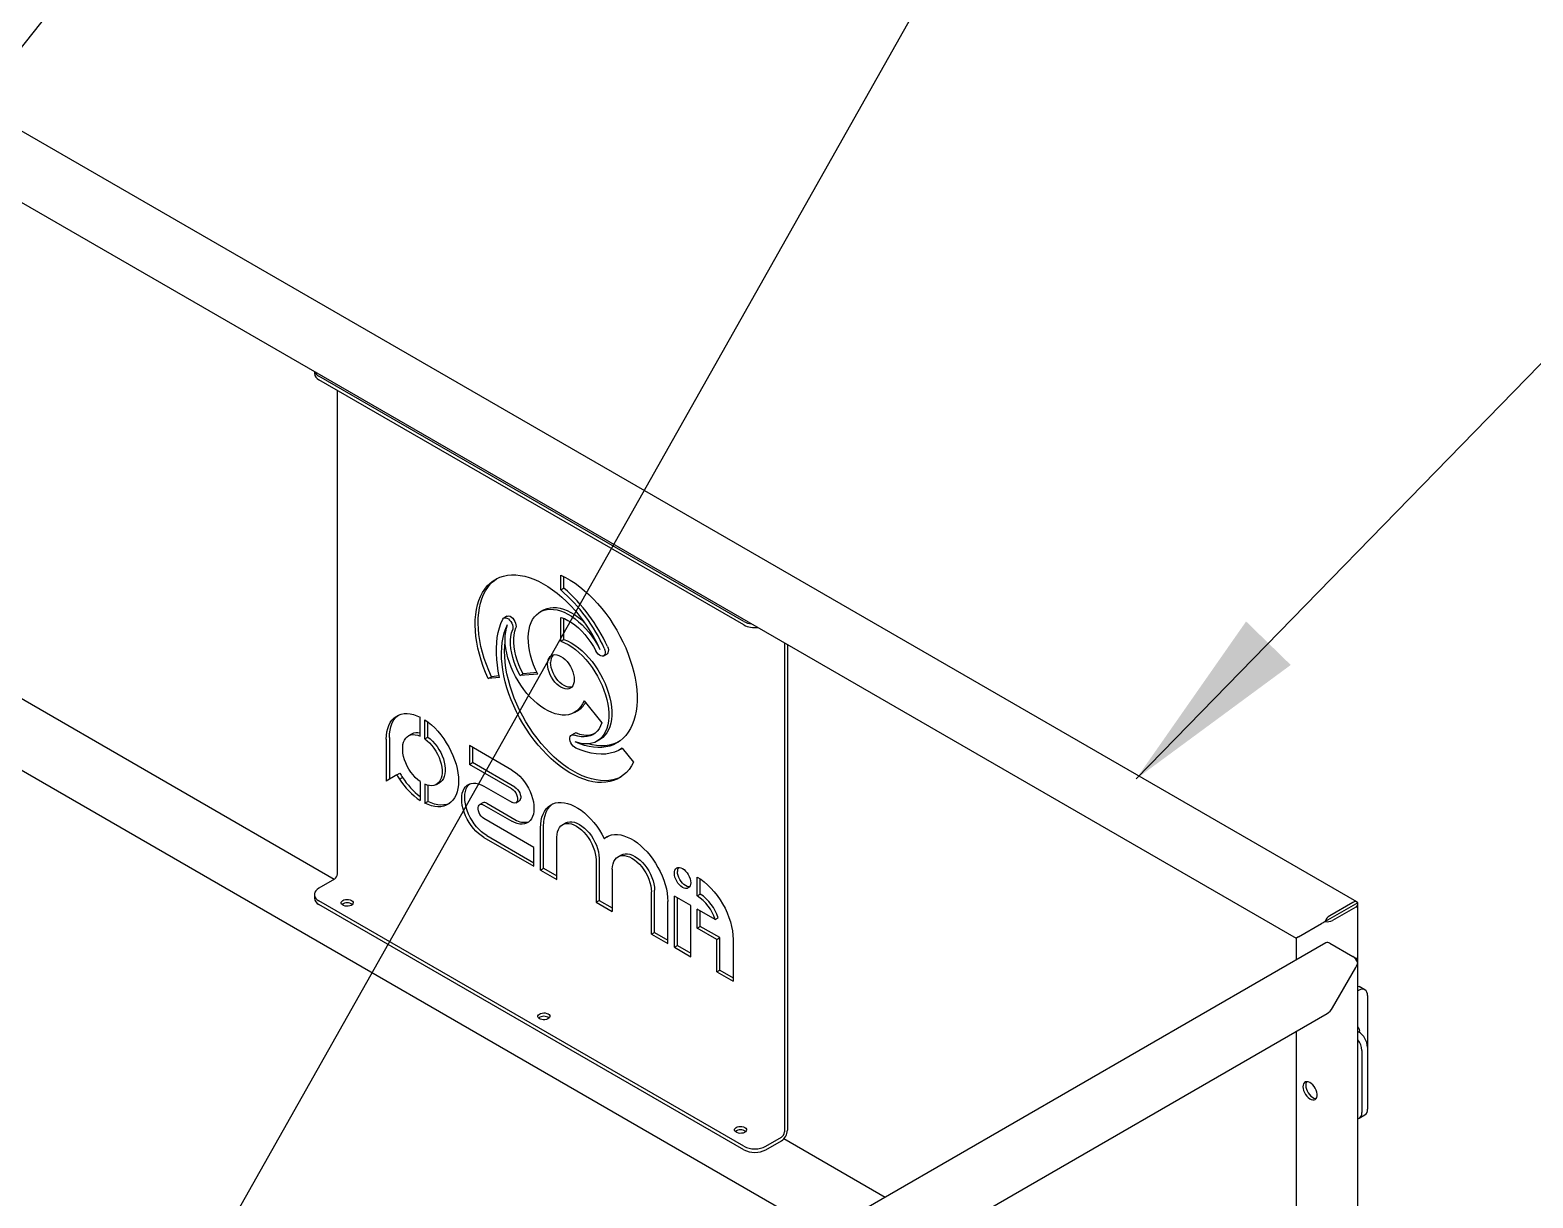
# Model space of a CAD drawing. Header units: millimetres. Extents: x 1293 to 41893, y 1011 to 26911.
# Drawn here: x 8463 to 9256, y 21871 to 22487 of the extents above; entities that cross this region are included whole.
import ezdxf

# ---------------------------------------------------------------- set-up
doc = ezdxf.new("R2010")
doc.units = ezdxf.units.MM
doc.header["$LTSCALE"] = 50
doc.layers.add('CAPA_1', color=7, linetype='Continuous')
doc.dimstyles.new('SLDDIMSTYLE2', dxfattribs={"dimtxt": 0.18, "dimasz": 30.769231, "dimexe": 0, "dimexo": 0.0625, "dimgap": 0, "dimtad": 0, "dimtih": 1, "dimtoh": 1, "dimdec": 0, "dimrnd": 1e-09, "dimzin": 0, "dimdsep": 46, "dimtxsty": 'Standard', "dimblk1": 'DOT', "dimblk2": 'DOT', "dimsah": 1, "dimcen": 0.09, "dimadec": 0, "dimazin": 0, "dimtfac": 30.769231, "dimtdec": 0, "dimtofl": 0, "dimtmove": 0, "dimatfit": 3, "dimldrblk": 'DOT', "dimfxl": 1, "dimfrac": 2, "dimtolj": 1, "dimtzin": 0, "dimarcsym": 0})
doc.dimstyles.new('SLDDIMSTYLE3', dxfattribs={"dimtxt": 0.18, "dimasz": 100, "dimexe": 0, "dimexo": 0.0625, "dimgap": 0, "dimtad": 0, "dimtih": 1, "dimtoh": 1, "dimdec": 0, "dimrnd": 1e-09, "dimzin": 0, "dimdsep": 46, "dimtxsty": 'Standard', "dimsah": 1, "dimcen": 0.09, "dimadec": 0, "dimazin": 0, "dimtfac": 100, "dimtdec": 0, "dimtofl": 0, "dimtmove": 0, "dimatfit": 3, "dimfxl": 1, "dimfrac": 2, "dimtolj": 1, "dimtzin": 0, "dimarcsym": 0})

# ---------------------------------------------------------------- blocks, each defined once
blk = doc.blocks.new('_Dot')
at = {"color": 0, "linetype": 'ByBlock', "lineweight": -2}
blk.add_line((-0.5, 0), (-1, 0), dxfattribs=at)
at = {"color": 0, "linetype": 'ByBlock', "const_width": 0.5}
blk.add_lwpolyline([(-0.25, 0, 1), (0.25, 0, 1)], format="xyb", close=True, dxfattribs=at)

msp = doc.modelspace()

# ---------------------------------------------------------------- linework, layer by layer
at = {"color": 7, "linetype": 'Continuous', "lineweight": 25}
for p, q in [((9162.9402014, 22027.4108518), (8325.1464163, 22511.0589092)), ((8324.5517527, 22473.8127556), (9130.9812289, 22008.2709283)), ((8613.2183803, 22307.1690587), (8613.2183803, 22306.2066471)), ((8839.6416944, 22175.3760601), (8615.642077, 22304.6882867)), ((8839.6416944, 22173.5165245), (8615.642077, 22302.8287511)), ((8625.3942451, 22042.1892318), (8625.3942451, 22297.1989443)), ((8623.6633346, 22039.3304628), (8341.6700876, 22202.1216991)), ((8743.2218019, 22191.9554362), (8743.2218019, 22199.79263)), ((8744.8321197, 22192.8850529), (8744.8321197, 22199.01518)), ((8743.2218019, 22191.9554362), (8744.8321197, 22192.8850529)), ((8714.7693536, 22178.0833012), (8713.1590358, 22177.1536845)), ((8733.8807761, 22181.3293932), (8732.2704582, 22180.3997765)), ((8743.2218019, 22164.975451), (8743.2218019, 22177.5246191)), ((8744.8321197, 22165.9050677), (8744.8321197, 22176.941169)), ((8325.3932695, 22173.9286606), (8881.5733271, 21852.8527477)), ((8743.2218019, 22164.975451), (8744.8321197, 22165.9050677)), ((8861.0965055, 22164.0720628), (8861.0965055, 21906.1212131)), ((8862.7068234, 22163.1424461), (8862.7068234, 21907.0508298)), ((8765.8199018, 22157.1836329), (8767.4302196, 22158.1132496)), ((8704.9249796, 22145.3031212), (8706.5352974, 22146.2327379)), ((8710.8835899, 22145.8359107), (8704.9249796, 22145.3031212)), ((8710.7114662, 22146.6061503), (8706.5352974, 22146.2327379)), ((8710.8814036, 22145.8465514), (8710.8835899, 22145.8359107)), ((8721.7039302, 22146.8142483), (8723.314248, 22147.743865)), ((8721.7039302, 22146.8142483), (8721.7113489, 22146.8040755)), ((8721.7113489, 22146.8040755), (8723.3216667, 22147.7336922)), ((8731.0364493, 22147.63788), (8721.7113489, 22146.8040755)), ((8723.314248, 22147.743865), (8723.3216667, 22147.7336922)), ((8730.6580055, 22148.3896715), (8723.3216667, 22147.7336922)), ((8750.4013888, 22127.3633649), (8752.0117067, 22128.2929816)), ((8755.4071544, 22133.5689715), (8764.7866598, 22121.9009559)), ((8669.0148913, 22114.8610816), (8669.0148913, 22124.8391205)), ((8671.3907701, 22113.4895159), (8671.3907701, 22123.4675549)), ((8673.0010879, 22114.4191326), (8673.0010879, 22122.3421637)), ((8651.1498399, 22113.1935113), (8651.1498399, 22091.1935327)), ((8652.7601578, 22114.123128), (8652.7601578, 22092.1234516)), ((8664.4294741, 22115.9143557), (8662.8191563, 22114.984739)), ((8671.3907701, 22113.4895159), (8673.0010879, 22114.4191326)), ((8750.378668, 22116.3528751), (8748.7683501, 22115.4232584)), ((8762.1568566, 22112.1527124), (8763.7671745, 22113.0823291)), ((8717.3360105, 22097.0191187), (8694.9778278, 22109.9262229)), ((8694.9778278, 22109.9262229), (8694.9778278, 22099.9862596)), ((8696.5881456, 22108.9966062), (8696.5881456, 22100.9158763)), ((8774.6989169, 22107.9366295), (8775.5958545, 22108.4544205)), ((8775.577608, 22108.4771189), (8781.5186241, 22101.0865513)), ((8694.9778278, 22099.9862596), (8696.5881456, 22100.9158763)), ((8717.3360105, 22087.0791555), (8694.9778278, 22099.9862596)), ((8718.9463284, 22088.0087722), (8696.5881456, 22100.9158763)), ((8656.7342195, 22094.4183744), (8651.1498399, 22091.1935327)), ((8656.7342195, 22094.4183744), (8658.3445374, 22095.3479911)), ((8658.0955162, 22092.195515), (8659.705834, 22093.1251317)), ((8669.0148913, 22090.8993918), (8669.0148913, 22080.9213528)), ((8671.3907701, 22089.5278262), (8671.3907701, 22079.5497872)), ((8673.0010879, 22088.9609223), (8673.0010879, 22080.4794039)), ((8677.5865051, 22089.4041688), (8679.196823, 22090.3337855)), ((8702.5736432, 22088.494215), (8717.3360105, 22079.9720818)), ((8671.3907701, 22079.5497872), (8673.0010879, 22080.4794039)), ((8702.0081677, 22079.6993246), (8700.3978498, 22078.7697079)), ((8719.5118039, 22079.7566257), (8721.1221217, 22080.6862424)), ((8702.5736432, 22078.5542518), (8717.3360105, 22070.0321185)), ((8704.183961, 22079.4838685), (8718.9463284, 22070.9617352)), ((8729.0210914, 22056.1793912), (8702.5736432, 22071.4471781)), ((8732.4642092, 22044.2517583), (8732.4642092, 22066.517276)), ((8734.074527, 22045.181375), (8734.074527, 22067.4468927)), ((8745.7081169, 22069.0665885), (8744.097799, 22068.1369718)), ((8702.5736432, 22061.5072148), (8729.0210914, 22046.2394279)), ((8704.183961, 22062.4368315), (8729.0210914, 22048.0986613)), ((8729.0210914, 22046.2394279), (8729.0210914, 22056.1793912)), ((8741.0720036, 22039.2825844), (8741.0720036, 22061.5221138)), ((8766.0341345, 22060.9191639), (8767.6444524, 22061.8487806)), ((8767.6444524, 22061.8487806), (8768.1069921, 22062.2075871)), ((8761.7301558, 22049.6224046), (8761.7301558, 22027.356887)), ((8763.3404737, 22050.5520214), (8763.3404737, 22028.2865037)), ((8774.9740635, 22052.1717171), (8773.3637457, 22051.2421004)), ((8732.4642092, 22044.2517583), (8734.074527, 22045.181375)), ((8732.4642092, 22044.2517583), (8741.0720036, 22039.2825844)), ((8734.074527, 22045.181375), (8741.0720036, 22041.1418178)), ((8770.3381132, 22044.6531366), (8770.3381132, 22022.3876189)), ((8815.0980898, 22030.6423084), (8815.0980898, 22040.5822717)), ((8623.7839273, 22039.4000795), (8615.642077, 22034.6998893)), ((8790.9962655, 22010.4619215), (8790.9962655, 22032.7014509)), ((8792.6065833, 22011.3915382), (8792.6065833, 22033.6310676)), ((8816.7084076, 22031.5719251), (8816.7084076, 22039.5734488)), ((8613.2183803, 22031.3219933), (8613.2183803, 22029.4624577)), ((8839.6416944, 21898.6318707), (8615.642077, 22027.9440973)), ((8839.6416944, 21896.7723351), (8615.642077, 22026.0845617)), ((8761.7301558, 22027.356887), (8763.3404737, 22028.2865037)), ((8761.7301558, 22027.356887), (8770.3381132, 22022.3876189)), ((8763.3404737, 22028.2865037), (8770.3381132, 22024.2468523)), ((8799.6040599, 22005.4927475), (8799.6040599, 22027.7582652)), ((8811.654972, 22025.5726041), (8803.0471776, 22030.541778)), ((8803.0471776, 22003.505078), (8803.0471776, 22030.541778)), ((8804.6574955, 22004.4346947), (8804.6574955, 22029.6121613)), ((8811.654972, 21998.535904), (8811.654972, 22025.5726041)), ((8815.0980898, 22030.6423084), (8816.7084076, 22031.5719251)), ((9163.3970481, 22026.9871255), (9146.2065366, 22017.0632544)), ((9160.9083665, 22027.2096511), (9148.6952182, 22020.1591506)), ((9162.3452075, 22024.7209695), (9150.1320592, 22017.6704691)), ((9163.5355256, 21347.8111037), (9163.5355256, 22026.3799108)), ((8824.5270632, 22018.141704), (8815.0980898, 22023.5849345)), ((8815.0980898, 22013.6449713), (8815.0980898, 22023.5849345)), ((8816.7084076, 22014.574588), (8816.7084076, 22022.6553178)), ((8824.5270632, 22018.141704), (8826.137381, 22019.0713207)), ((8790.9962655, 22010.4619215), (8792.6065833, 22011.3915382)), ((8790.9962655, 22010.4619215), (8799.6040599, 22005.4927475)), ((8792.6065833, 22011.3915382), (8799.6040599, 22007.3519809)), ((8815.0980898, 22013.6449713), (8816.7084076, 22014.574588)), ((8825.4274431, 22007.6819625), (8815.0980898, 22013.6449713)), ((8827.0377609, 22008.6115792), (8816.7084076, 22014.574588)), ((8825.4274431, 22007.6819625), (8827.0377609, 22008.6115792)), ((8827.0377609, 21991.5148425), (8827.0377609, 22008.6115792)), ((9132.171547, 22008.9584657), (9144.3846953, 22016.0112581)), ((9146.6633834, 22005.8859798), (8714.7182494, 21756.5293617)), ((8803.0471776, 22003.505078), (8804.6574955, 22004.4346947)), ((8803.0471776, 22003.505078), (8811.654972, 21998.535904)), ((8804.6574955, 22004.4346947), (8811.654972, 22000.3951374)), ((8825.4274431, 21990.5852257), (8825.4274431, 22007.6819625)), ((8834.0350418, 22007.6828832), (8834.0350418, 21985.6161648)), ((9130.9812289, 22008.2709284), (9130.9812289, 21996.8328647)), ((9148.6952182, 22005.6847791), (9160.9083665, 21998.6342786)), ((9150.1320592, 21971.6736515), (9162.3452075, 21992.8274448)), ((9160.9449999, 21998.612861), (9162.3452075, 21997.8045383)), ((8825.4274431, 21990.5852257), (8827.0377609, 21991.5148425)), ((8825.4274431, 21990.5852257), (8834.0350418, 21985.6161648)), ((8827.0377609, 21991.5148425), (8834.0350418, 21987.4753982)), ((9163.5355256, 21983.0912892), (9164.2150303, 21982.8338231)), ((9163.8753866, 21980.7757056), (9163.5355256, 21980.579508)), ((9167.208449, 21981.1057592), (9164.2150303, 21982.8338231)), ((9168.5894318, 21978.0534605), (9168.5894318, 21918.1782243)), ((8746.6772219, 21737.3894382), (9147.258047, 21968.6398262)), ((9130.9812289, 21959.2434192), (9130.9812289, 21697.1366634)), ((9163.5355256, 21959.2010202), (9163.8753866, 21959.0048226)), ((9165.5960131, 21949.111793), (9165.5960131, 21916.4501605)), ((9164.2150303, 21913.3978618), (9167.208449, 21915.1259256)), ((8851.3443374, 21898.6318707), (8859.4861877, 21903.3320608)), ((8851.3443374, 21896.7723351), (8859.4861877, 21901.4725252)), ((8914.1302694, 21871.6474705), (8860.7273629, 21902.4763122))]:
    msp.add_line(p, q, dxfattribs=at)
at = {"color": 7, "linetype": 'Continuous', "lineweight": 25, "flags": 128}
for points in [[(8704.9249796, 22145.3031212), (8703.5359854, 22148.4834841), (8702.2907911, 22151.6847463), (8701.1952023, 22154.8919821), (8700.254327, 22158.0902379), (8699.4725522, 22161.2646018), (8698.8535228, 22164.4002736), (8698.400125, 22167.4826332), (8698.1144728, 22170.4973094), (8697.997898, 22173.4302463), (8698.0509441, 22176.2677692), (8698.2733638, 22178.9966482), (8698.6641201, 22181.6041601), (8699.2213911, 22184.0781475), (8699.9425785, 22186.4070754), (8700.8243198, 22188.5800853), (8701.8625041, 22190.5870457), (8703.0522906, 22192.4185991), (8704.3881322, 22194.0662061), (8705.8638005, 22195.5221847), (8707.4724152, 22196.7797465), (8709.2064763, 22197.8330282), (8711.0578988, 22198.6771188), (8713.0180504, 22199.3080828), (8715.0777921, 22199.7229784), (8717.2275203, 22199.9198711), (8719.4572122, 22199.897843), (8721.7564717, 22199.6569967), (8724.1145787, 22199.1984552), (8726.5205386, 22198.5243564), (8728.9631337, 22197.6378433), (8731.4309756, 22196.5430492), (8733.9125579, 22195.2450785), (8736.3963104, 22193.749983), (8738.8706528, 22192.0647335), (8741.3240484, 22190.1971874), (8743.7450584, 22188.1560521), (8746.122395, 22185.9508443), (8748.4449739, 22183.5918457), (8750.7019662, 22181.090055), (8752.8828487, 22178.4571367), (8754.9774531, 22175.7053668), (8756.9760135, 22172.8475752), (8758.8692116, 22169.8970862), (8760.6482205, 22166.8676565), (8762.3047456, 22163.7734106), (8763.8310634, 22160.6287753)], [(8743.2218019, 22199.79263), (8745.7000876, 22198.5617587), (8748.184404, 22197.1316417), (8750.6631682, 22195.5089469), (8753.124823, 22193.70124), (8755.5578909, 22191.7169494), (8757.951028, 22189.5653269), (8760.2930764, 22187.2564042), (8762.5731162, 22184.8009465), (8764.780517, 22182.2104025), (8766.9049867, 22179.4968504), (8768.9366202, 22176.672942), (8770.8659449, 22173.7518437), (8772.6839656, 22170.747175), (8774.3822058, 22167.6729451), (8775.9527475, 22164.5434874), (8777.388268, 22161.3733929), (8778.6820744, 22158.177442), (8779.8281342, 22154.9705359), (8780.8211042, 22151.7676264), (8781.6563545, 22148.5836471), (8782.3299908, 22145.4334432), (8782.8388724, 22142.3317024), (8783.1806266, 22139.2928863), (8783.35366, 22136.3311634), (8783.3571657, 22133.4603426), (8783.1911276, 22130.693809), (8782.8563197, 22128.0444614), (8782.354303, 22125.5246524), (8781.6874183, 22123.1461304), (8780.8587747, 22120.9199851), (8779.8722359, 22118.856596), (8778.7324015, 22116.9655835), (8777.4445859, 22115.2557644), (8776.0147937, 22113.7351105), (8774.449691, 22112.410712), (8772.7565751, 22111.2887438), (8770.9433402, 22110.374437), (8769.0184403, 22109.6720545), (8766.9908503, 22109.1848712), (8764.8700237, 22108.9151585), (8762.6658487, 22108.864174), (8760.3886023, 22109.0321553), (8758.048902, 22109.4183193), (8755.6576566, 22110.0208655), (8753.2260152, 22110.8369846), (8750.7653152, 22111.8628713)], [(8706.5352974, 22146.2327379), (8705.1463033, 22149.4131008), (8703.901109, 22152.614363), (8702.8055201, 22155.8215988), (8701.8646449, 22159.0198546), (8701.0828701, 22162.1942185), (8700.4638407, 22165.3298903), (8700.0104429, 22168.4122499), (8699.7247906, 22171.4269261), (8699.6082158, 22174.359863), (8699.6612619, 22177.1973859), (8699.8836816, 22179.9262649), (8700.2744379, 22182.5337768), (8700.8317089, 22185.0077642), (8701.5528963, 22187.3366921), (8702.4346377, 22189.509702), (8703.4728219, 22191.5166624), (8704.6626084, 22193.3482158), (8705.99845, 22194.9958228), (8707.4741183, 22196.4518014), (8709.082733, 22197.7093632), (8709.4711331, 22197.9701549)], [(8733.8807761, 22181.3293932), (8734.5000908, 22181.6588399), (8735.9714156, 22182.2416742), (8737.5479938, 22182.6056814), (8739.2171316, 22182.7479306), (8740.9653902, 22182.6672766), (8742.7786936, 22182.3643688), (8744.6424422, 22181.8416459), (8746.5416301, 22181.1033167), (8748.4609663, 22180.1553257), (8750.3849973, 22179.0053056), (8752.2982319, 22177.6625157), (8754.185266, 22176.1377674), (8755.5637014, 22174.8920578)], [(8710.8814036, 22145.8465514), (8710.2172955, 22149.072932), (8709.7146769, 22152.2499354), (8709.3756751, 22155.3641151), (8709.2017249, 22158.4022906), (8709.1935625, 22161.3516032), (8709.3512225, 22164.19957), (8709.6740376, 22166.9341373), (8710.1606414, 22169.5437312), (8710.8089746, 22172.0173069), (8711.616293, 22174.3443952), (8712.5791798, 22176.5151468)], [(8712.5791798, 22176.5151468), (8712.9526649, 22177.0067809), (8713.4689215, 22177.2839049), (8714.0943734, 22177.3284954), (8714.7883426, 22177.1376523), (8715.5056949, 22176.7237876), (8716.1997754, 22176.1138181), (8716.8254426, 22175.3474149), (8717.3420045, 22174.4744231), (8717.7158651, 22173.5516201), (8717.9227093, 22172.639023), (8717.9490845, 22171.795985), (8717.7932753, 22171.0773354)], [(8714.7693536, 22178.0833012), (8715.0792394, 22178.2135216), (8715.7046913, 22178.2581121), (8716.3986604, 22178.067269), (8717.1160128, 22177.6534043), (8717.8100932, 22177.0434348), (8718.4357604, 22176.2770316), (8718.9523223, 22175.4040398), (8719.3261829, 22174.4812368), (8719.5330272, 22173.5686397), (8719.5594024, 22172.7256017), (8719.4035932, 22172.0069521)], [(8731.0364493, 22147.63788), (8729.8634441, 22150.0766182), (8728.8319047, 22152.5480187), (8727.9501365, 22155.0321831), (8727.2252389, 22157.5091105), (8726.6630484, 22159.958858), (8726.2680915, 22162.3617018), (8726.043548, 22164.6982956), (8725.991226, 22166.9498265), (8726.1115465, 22169.0981664), (8726.403541, 22171.1260183), (8726.8648584, 22173.017055), (8727.4917844, 22174.7560511), (8728.2792715, 22176.3290051), (8729.2209793, 22177.7232525), (8730.3093256, 22178.9275678), (8731.5355478, 22179.9322544), (8732.889773, 22180.7292232), (8734.3610978, 22181.3120575), (8735.9376759, 22181.6760647), (8737.6068138, 22181.8183139), (8739.3550724, 22181.7376599), (8741.1683758, 22181.4347521), (8743.0321244, 22180.9120292), (8744.9313123, 22180.1737), (8746.8506484, 22179.225709), (8748.7746794, 22178.0756889), (8750.6879141, 22176.732899), (8752.5749482, 22175.2081506), (8754.4205884, 22173.5137202), (8756.2099748, 22171.6632502), (8757.9287002, 22169.6716396), (8759.5629265, 22167.5549237), (8761.0994959, 22165.3301449), (8762.5260367, 22163.015216), (8763.8310634, 22160.6287753)], [(8743.2218019, 22177.5246191), (8745.052244, 22176.8483926), (8746.9064132, 22175.9458542), (8748.7658365, 22174.825996), (8750.6119881, 22173.4999752), (8752.4264748, 22171.9810031), (8754.1912186, 22170.2842132), (8755.8886373, 22168.4265109), (8757.5018195, 22166.4264045), (8759.0146928, 22164.3038213), (8760.4121843, 22162.0799087), (8761.6803708, 22159.7768237)], [(8781.5186241, 22101.0865513), (8780.4293326, 22099.1370598), (8779.1902105, 22097.3659145), (8777.8070351, 22095.7813735), (8776.2862556, 22094.3908247), (8774.6349624, 22093.2007513), (8772.8608547, 22092.2167021), (8770.9722042, 22091.4432651), (8768.9778166, 22090.8840465), (8766.8869906, 22090.5416537), (8764.7094748, 22090.4176829), (8762.4554216, 22090.5127123), (8760.1353406, 22090.8262987), (8757.7600489, 22091.35698), (8755.3406213, 22092.1022821), (8752.8883383, 22093.0587299), (8750.4146335, 22094.221864), (8747.9310406, 22095.5862613), (8745.4491392, 22097.1455605), (8742.980501, 22098.8924914), (8740.5366359, 22100.8189089), (8738.1289385, 22102.9158311), (8735.7686344, 22105.1734814), (8733.4667286, 22107.5813334), (8731.2339536, 22110.1281607), (8729.0807195, 22112.8020888), (8727.0170658, 22115.5906505), (8725.0526142, 22118.4808443), (8723.1965239, 22121.4591949), (8721.4574487, 22124.5118157), (8719.8434971, 22127.6244741), (8718.3621941, 22130.7826573), (8717.0204462, 22133.9716405), (8715.8245092, 22137.1765551), (8714.7799592, 22140.3824584), (8713.8916662, 22143.574403), (8713.163772, 22146.7375066), (8712.5996704, 22149.8570212), (8712.2019914, 22152.9184023), (8711.9725891, 22155.9073763), (8711.9125332, 22158.8100073), (8712.0221038, 22161.6127618), (8712.3007898, 22164.302572), (8712.7472919, 22166.866897), (8713.3595285, 22169.2937805), (8714.1346448, 22171.5719074), (8715.069027, 22173.6906559)], [(8755.4071544, 22133.5689715), (8754.672546, 22131.9391947), (8753.7814629, 22130.4840581), (8752.7410794, 22129.2152775), (8751.5597721, 22128.1430683), (8750.2470523, 22127.2760635), (8748.8134891, 22126.6212436), (8747.2706248, 22126.1838807), (8745.6308816, 22125.9674964), (8743.9074618, 22125.9738329), (8742.1142412, 22126.202839), (8740.265658, 22126.6526709), (8738.3765958, 22127.319707), (8736.4622641, 22128.1985766), (8734.5380761, 22129.2822036), (8732.6195243, 22130.5618631), (8730.7220556, 22132.0272523), (8728.8609473, 22133.6665726), (8727.0511841, 22135.4666252), (8725.307337, 22137.412917), (8723.6434465, 22139.4897778), (8722.0729092, 22141.6804859), (8720.6083703, 22143.9674029), (8719.2616213, 22146.332116), (8718.0435054, 22148.7555858), (8716.9638302, 22151.2183), (8716.0312886, 22153.7004304), (8715.2533889, 22156.1819921), (8714.6363942, 22158.6430053), (8714.1852723, 22161.0636551), (8713.9036553, 22163.4244521), (8713.7938106, 22165.7063884), (8713.8566227, 22167.8910911), (8714.0915858, 22169.9609705), (8714.4968081, 22171.899361), (8715.069027, 22173.6906559)], [(8721.7039302, 22146.8142483), (8720.5033757, 22149.1476223), (8719.4504098, 22151.5258309), (8718.5555233, 22153.9251799), (8717.8276321, 22156.3217643), (8717.273988, 22158.6917068), (8716.9001073, 22161.0113955), (8716.7097147, 22163.2577191), (8716.7047074, 22165.4082974), (8716.885135, 22167.441704), (8717.2492001, 22169.3376799), (8717.7932753, 22171.0773354)], [(8723.314248, 22147.743865), (8722.1136935, 22150.077239), (8721.0607276, 22152.4554477), (8720.1658412, 22154.8547966), (8719.4379499, 22157.251381), (8718.8843059, 22159.6213235), (8718.5104251, 22161.9410122), (8718.3200326, 22164.1873358), (8718.3150252, 22166.3379141), (8718.4954528, 22168.3713207), (8718.8595179, 22170.2672966), (8719.4035932, 22172.0069521)], [(8774.8110318, 22093.3140136), (8774.4711726, 22093.1463188), (8772.582522, 22092.3728818), (8770.5881344, 22091.8136632), (8768.4973085, 22091.4712704), (8766.3197926, 22091.3472996), (8764.0657395, 22091.442329), (8761.7456584, 22091.7559154), (8759.3703667, 22092.2865967), (8756.9509391, 22093.0318988), (8754.4986561, 22093.9883466), (8752.0249514, 22095.1514807), (8749.5413585, 22096.515878), (8747.059457, 22098.0751772), (8744.5908188, 22099.8221081), (8742.1469538, 22101.7485256), (8739.7392563, 22103.8454478), (8737.3789523, 22106.1030981), (8735.0770464, 22108.5109501), (8732.8442714, 22111.0577774), (8730.6910373, 22113.7317055), (8728.6273837, 22116.5202672), (8726.662932, 22119.410461), (8724.8068417, 22122.3888116), (8723.0677666, 22125.4414324), (8721.453815, 22128.5540908), (8719.972512, 22131.712274), (8718.6307641, 22134.9012572), (8717.4348271, 22138.1061718), (8716.390277, 22141.3120751), (8715.5019841, 22144.5040197), (8714.7740899, 22147.6671233), (8714.2099882, 22150.7866379), (8713.8123092, 22153.848019), (8713.582907, 22156.836993), (8713.5228511, 22159.739624), (8713.6324216, 22162.5423785), (8713.8269234, 22164.581655)], [(8743.2218019, 22164.975451), (8745.1294154, 22164.1664896), (8747.052038, 22163.1502257), (8748.9741897, 22161.9348419), (8750.8803946, 22160.5301237), (8752.7553049, 22158.947381), (8754.583825, 22157.1993571), (8756.3512328, 22155.3001262), (8758.043298, 22153.2649796), (8759.6463973, 22151.1103032), (8761.1476234, 22148.8534453), (8762.5348892, 22146.5125766), (8763.7970254, 22144.1065444), (8764.9238699, 22141.6547208), (8765.9063502, 22139.1768464), (8766.7365557, 22136.6928716), (8767.4078022, 22134.2227958), (8767.9146853, 22131.7865067), (8768.2531237, 22129.4036198), (8768.4203927, 22127.0933208), (8768.4151453, 22124.8742108), (8768.237424, 22122.7641567), (8767.8886595, 22120.7801475), (8767.3716599, 22118.9381573), (8766.6905879, 22117.2530167), (8765.850927, 22115.7382935), (8764.8594376, 22114.4061832), (8763.7241026, 22113.2674114), (8762.4540632, 22112.3311466), (8761.0595449, 22111.6049272), (8759.5517755, 22111.0946002), (8757.9428947, 22110.8042745), (8756.2458564, 22110.7362877), (8754.4743239, 22110.8911871), (8752.6425608, 22111.2677255), (8750.7653152, 22111.8628713)], [(8744.8321197, 22165.9050677), (8746.7397333, 22165.0961063), (8748.6623558, 22164.0798424), (8750.5845076, 22162.8644586), (8752.4907124, 22161.4597404), (8754.3656227, 22159.8769977), (8756.1941428, 22158.1289738), (8757.9615506, 22156.2297429), (8759.6536159, 22154.1945963), (8761.2567151, 22152.0399199), (8762.7579412, 22149.783062), (8764.145207, 22147.4421933), (8765.4073432, 22145.0361611), (8766.5341878, 22142.5843375), (8767.516668, 22140.1064631), (8768.3468735, 22137.6224883), (8769.0181201, 22135.1524125), (8769.5250031, 22132.7161234), (8769.8634416, 22130.3332365), (8770.0307105, 22128.0229375), (8770.0254632, 22125.8038275), (8769.8477418, 22123.6937734), (8769.4989773, 22121.7097642), (8768.9819778, 22119.867774), (8768.3009057, 22118.1826334), (8767.4612448, 22116.6679102), (8766.4697554, 22115.3357999), (8765.3344205, 22114.1970281), (8764.0643811, 22113.2607633), (8763.7671745, 22113.0823291)], [(8766.1081536, 22161.2212081), (8766.4518141, 22160.2956905), (8766.6250269, 22159.391836), (8766.6165266, 22158.5684293), (8766.4268661, 22157.8790228), (8766.0683804, 22157.368454), (8765.5643846, 22157.0699292), (8764.9476576, 22157.0028637), (8764.2583098, 22157.1716193), (8763.5411748, 22157.5652206), (8762.8428935, 22158.1580686), (8762.2088806, 22158.9116057), (8761.6803708, 22159.7768237)], [(8767.7184714, 22162.1508248), (8768.0621319, 22161.2253072), (8768.2353448, 22160.3214527), (8768.2268445, 22159.498046), (8768.0371839, 22158.8086395), (8767.6786982, 22158.2980707), (8767.4302196, 22158.1132496)], [(8736.2101588, 22152.8331552), (8736.296774, 22154.0540283), (8736.5544868, 22155.1448356), (8736.9769515, 22156.0787179), (8737.5537656, 22156.8326799), (8738.270726, 22157.3881565), (8739.1101788, 22157.7314702), (8740.0514539, 22157.8541673), (8741.0713739, 22157.7532266), (8742.144825, 22157.4311337), (8743.2453753, 22156.8958196), (8744.3459257, 22156.1604654), (8745.4193768, 22155.243178), (8746.4392968, 22154.166544), (8747.3805719, 22152.9570739), (8748.2200247, 22151.6445487), (8748.9369851, 22150.2612871), (8749.5137992, 22148.8413497), (8749.9362639, 22147.4197001), (8750.1939767, 22146.0313439), (8750.2805919, 22144.7104671), (8750.1939767, 22143.489594), (8749.9362639, 22142.3987867), (8749.5137992, 22141.4649044), (8748.9369851, 22140.7109424), (8748.2200247, 22140.1554658), (8747.3805719, 22139.8121521), (8746.4392968, 22139.689455), (8745.4193768, 22139.7903957), (8744.3459257, 22140.1124886), (8743.2453753, 22140.6478027), (8742.144825, 22141.3831569), (8741.0713739, 22142.3004443), (8740.0514539, 22143.3770783), (8739.1101788, 22144.5865484), (8738.270726, 22145.8990736), (8737.5537656, 22147.2823352), (8736.9769515, 22148.7022726), (8736.5544868, 22150.1239222), (8736.296774, 22151.5122784), (8736.2101588, 22152.8331552)], [(8748.9592045, 22140.7336319), (8748.0496147, 22140.6190717), (8747.0296947, 22140.7200124), (8745.9562435, 22141.0421053), (8744.8556932, 22141.5774194), (8743.7551428, 22142.3127736), (8742.6816917, 22143.230061), (8741.6617717, 22144.306695), (8740.7204966, 22145.5161651), (8739.8810438, 22146.8286903), (8739.1640834, 22148.2119519), (8738.5872693, 22149.6318893), (8738.1648046, 22151.0535389), (8737.9070918, 22152.4418951), (8737.8204766, 22153.7627719)], [(8651.1498399, 22113.1935113), (8651.2344473, 22115.2158158), (8651.4875181, 22117.122474), (8651.9068047, 22118.8965524), (8652.4885833, 22120.5222949), (8653.227687, 22121.9852628), (8654.1175515, 22123.2724632), (8655.1502738, 22124.372464), (8656.3166819, 22125.2754958), (8657.6064168, 22125.9735386), (8659.0080238, 22126.4603929), (8660.5090549, 22126.7317348), (8662.0961791, 22126.7851544), (8663.7553007, 22126.6201772), (8665.4716846, 22126.2382685), (8667.2300871, 22125.6428202), (8669.0148913, 22124.8391205)], [(8652.7601578, 22114.123128), (8652.8447652, 22116.1454325), (8653.097836, 22118.0520907), (8653.5171226, 22119.8261691), (8654.0989011, 22121.4519116), (8654.8380048, 22122.9148795), (8655.7278693, 22124.2020799), (8656.7605916, 22125.3020807), (8657.5606606, 22125.9532433)], [(8671.3907701, 22123.4675549), (8673.1755743, 22122.2105635), (8674.9339768, 22120.7758035), (8676.6503606, 22119.1760176), (8678.3094822, 22117.4254137), (8679.8966065, 22115.5395395), (8681.3976376, 22113.535144), (8682.7992446, 22111.4300287), (8684.0889794, 22109.2428897), (8685.2553876, 22106.9931517), (8686.2881099, 22104.7007951), (8687.1779744, 22102.386179), (8687.9170781, 22100.0698602), (8688.4988567, 22097.7724104), (8688.9181432, 22095.514234), (8689.171214, 22093.3153865), (8689.2558214, 22091.1953964), (8689.171214, 22089.173092), (8688.9181432, 22087.2664337), (8688.4988567, 22085.4923554), (8687.9170781, 22083.8666129), (8687.1779744, 22082.4036449), (8686.2881099, 22081.1164446), (8685.2553876, 22080.0164438), (8684.0889794, 22079.1134119), (8682.7992446, 22078.4153691), (8681.3976376, 22077.9285148), (8679.8966065, 22077.6571729), (8678.3094822, 22077.6037534), (8676.6503606, 22077.7687305), (8674.9339768, 22078.1506392), (8673.1755743, 22078.7460875), (8671.3907701, 22079.5497872)], [(8764.7866598, 22121.9009559), (8764.1520414, 22120.2575405), (8763.3477391, 22118.7947834), (8762.3817031, 22117.5271432), (8761.2634821, 22116.4671499), (8760.0041294, 22115.625281), (8758.6160929, 22115.0098581), (8757.1130928, 22114.6269643), (8755.5099855, 22114.4803844), (8753.8226171, 22114.5715671), (8752.0676662, 22114.8996113), (8750.2624799, 22115.4612743)], [(8669.0148913, 22090.8993918), (8667.7136212, 22091.9199111), (8666.4522426, 22093.1050883), (8665.2509703, 22094.4359299), (8664.1290555, 22095.8911082), (8663.1044779, 22097.4473026), (8662.1936571, 22099.079574), (8661.4111898, 22100.7617638), (8660.7696156, 22102.4669137), (8660.2792164, 22104.1676971), (8659.9478511, 22105.8368578), (8659.7808301, 22107.447646), (8659.7808301, 22108.9742475), (8659.9478511, 22110.3921974), (8660.2792164, 22111.6787718), (8660.7696156, 22112.8133523), (8661.4111898, 22113.7777564), (8662.1936571, 22114.5565288), (8663.1044779, 22115.1371889), (8664.1290555, 22115.5104312), (8665.2509703, 22115.6702742), (8666.4522426, 22115.6141562), (8667.7136212, 22115.3429768), (8669.0148913, 22114.8610816)], [(8671.3907701, 22113.4895159), (8672.6920402, 22112.4689966), (8673.9534188, 22111.2838194), (8675.1546911, 22109.9529778), (8676.2766059, 22108.4977996), (8677.3011835, 22106.9416051), (8678.2120043, 22105.3093338), (8678.9944716, 22103.6271439), (8679.6360457, 22101.9219941), (8680.126445, 22100.2212106), (8680.4578103, 22098.5520499), (8680.6248313, 22096.9412617), (8680.6248313, 22095.4146602), (8680.4578103, 22093.9967103), (8680.126445, 22092.7101359), (8679.6360457, 22091.5755554), (8678.9944716, 22090.6111513), (8678.2120043, 22089.832379), (8677.3011835, 22089.2517189), (8676.2766059, 22088.8784766), (8675.1546911, 22088.7186336), (8673.9534188, 22088.7747515), (8672.6920402, 22089.045931), (8671.3907701, 22089.5278262)], [(8673.0010879, 22114.4191326), (8674.3023581, 22113.3986133), (8675.5637366, 22112.2134361), (8676.765009, 22110.8825945), (8677.8869237, 22109.4274163), (8678.9115014, 22107.8712218), (8679.8223221, 22106.2389505), (8680.6047894, 22104.5567606), (8681.2463636, 22102.8516108), (8681.7367628, 22101.1508273), (8682.0681282, 22099.4816666), (8682.2351491, 22097.8708784), (8682.2351491, 22096.3442769), (8682.0681282, 22094.926327), (8681.7367628, 22093.6397526), (8681.2463636, 22092.5051721), (8680.6047894, 22091.540768), (8679.8223221, 22090.7619957), (8679.196823, 22090.3337855)], [(8751.0487927, 22108.5790785), (8750.331647, 22109.0129621), (8749.6421776, 22109.6396925), (8749.025226, 22110.4185088), (8748.5209173, 22111.2987584), (8748.1620507, 22112.2231919), (8747.971966, 22113.1316862), (8747.9630259, 22113.9651549), (8748.1358118, 22114.669391), (8748.4790862, 22115.1985927), (8748.9705232, 22115.5183419), (8749.5781609, 22115.6078427), (8750.2624799, 22115.4612743)], [(8773.5107648, 22111.7531607), (8772.553658, 22111.3040537), (8770.6287582, 22110.6016712), (8768.6011682, 22110.1144879), (8766.4803415, 22109.8447752), (8764.2761666, 22109.7937907), (8761.9989202, 22109.961772), (8759.6592199, 22110.347936), (8757.8248532, 22110.7920678)], [(8775.577608, 22108.4771189), (8773.5929999, 22107.3472244), (8771.4729234, 22106.4647479), (8769.2281726, 22105.8341824), (8766.8701762, 22105.4587384), (8764.4109396, 22105.3403272), (8761.8629838, 22105.4795519), (8759.2392811, 22105.8757035), (8756.5531898, 22106.5267652), (8753.8183857, 22107.4294221), (8751.0487927, 22108.5790785)], [(8717.3360105, 22097.0191187), (8718.7444914, 22096.1076372), (8720.1324334, 22095.0126816), (8721.4795973, 22093.7502187), (8722.7663384, 22092.3386581), (8723.9738931, 22090.7985835), (8725.0846524, 22089.1524527), (8726.0824192, 22087.4242701), (8726.9526436, 22085.6392363), (8727.6826358, 22083.8233812), (8728.261751, 22082.003184), (8728.6815442, 22080.2051874), (8728.935894, 22078.4556101), (8729.0210914, 22076.779965), (8728.935894, 22075.2026867), (8728.6815442, 22073.7467755), (8728.261751, 22072.4334618), (8727.6826358, 22071.2818968), (8726.9526436, 22070.3088728), (8726.0824192, 22069.5285787), (8725.0846524, 22068.952393), (8723.9738931, 22068.5887177), (8722.7663384, 22068.4428561), (8721.4795973, 22068.5169351), (8720.1324334, 22068.8098745), (8718.7444914, 22069.3174026), (8717.3360105, 22070.0321185)], [(8702.5736432, 22061.5072148), (8701.1651623, 22062.4186963), (8699.7772203, 22063.513652), (8698.4300564, 22064.7761149), (8697.1433153, 22066.1876755), (8695.9357606, 22067.72775), (8694.8250013, 22069.3738808), (8693.8272345, 22071.1020635), (8692.9570101, 22072.8870973), (8692.2270179, 22074.7029524), (8691.6479027, 22076.5231495), (8691.2281095, 22078.3211462), (8690.9737597, 22080.0707234), (8690.8885623, 22081.7463685), (8690.9737597, 22083.3236468), (8691.2281095, 22084.779558), (8691.6479027, 22086.0928717), (8692.2270179, 22087.2444367), (8692.9570101, 22088.2174607), (8693.8272345, 22088.9977548), (8694.8250013, 22089.5739405), (8695.9357606, 22089.9376158), (8697.1433153, 22090.0834775), (8698.4300564, 22090.0093984), (8699.7772203, 22089.716459), (8701.1651623, 22089.2089309), (8702.5736432, 22088.494215)], [(8704.183961, 22062.4368315), (8702.7754801, 22063.348313), (8701.3875381, 22064.4432687), (8700.0403742, 22065.7057316), (8698.7536331, 22067.1172922), (8697.5460785, 22068.6573667), (8696.4353191, 22070.3034975), (8695.4375524, 22072.0316802), (8694.567328, 22073.816714), (8693.8373357, 22075.6325691), (8693.2582206, 22077.4527662), (8692.8384273, 22079.2507629), (8692.5840775, 22081.0003401), (8692.4988801, 22082.6759852), (8692.5840775, 22084.2532635), (8692.8384273, 22085.7091748), (8693.2582206, 22087.0224884), (8693.8373357, 22088.1740534), (8694.567328, 22089.1470774), (8695.1561874, 22089.7090529)], [(8718.9463284, 22088.0087722), (8719.6827712, 22087.4803734), (8720.3764147, 22086.7761647), (8720.9869468, 22085.9370719), (8721.4788855, 22085.0118602), (8721.8236412, 22084.0542995), (8722.001178, 22083.1200397), (8722.001178, 22082.2633766), (8721.8236412, 22081.5340964), (8721.4788855, 22080.9745822), (8721.1221217, 22080.6862424)], [(8684.4553186, 22079.3652812), (8684.4095625, 22079.3449858), (8683.0079554, 22078.8581315), (8681.5069243, 22078.5867896), (8679.9198001, 22078.5333701), (8678.2606785, 22078.6983472), (8676.5442946, 22079.0802559), (8674.7858921, 22079.6757042), (8673.0010879, 22080.4794039)], [(8717.3360105, 22087.0791555), (8718.0724534, 22086.5507567), (8718.7660969, 22085.846548), (8719.3766289, 22085.0074552), (8719.8685677, 22084.0822435), (8720.2133234, 22083.1246828), (8720.3908601, 22082.190423), (8720.3908601, 22081.3337599), (8720.2133234, 22080.6044797), (8719.8685677, 22080.0449655), (8719.3766289, 22079.6877342), (8718.7660969, 22079.5535467), (8718.0724534, 22079.6502017), (8717.3360105, 22079.9720818)], [(8732.4642092, 22066.517276), (8732.5562746, 22068.5207079), (8732.8154601, 22070.4085438), (8733.2394674, 22072.1640418), (8733.8245361, 22073.771634), (8734.5654778, 22075.2170638), (8735.4557217, 22076.4875129), (8736.4873729, 22077.5717148), (8737.6512826, 22078.4600544), (8738.9371289, 22079.1446539), (8740.3335086, 22079.619442), (8741.8280386, 22079.8802083), (8743.4074648, 22079.9246402), (8745.0577808, 22079.7523437), (8746.7643511, 22079.3648467), (8748.5120415, 22078.7655857), (8750.2853533, 22077.959875), (8752.0685602, 22076.9548598), (8753.8458485, 22075.7594528), (8755.6014569, 22074.3842551), (8757.3198161, 22072.8414622), (8758.9856876, 22071.1447559), (8760.584298, 22069.309183), (8762.1014706, 22067.3510216), (8763.5237506, 22065.2876371), (8764.8385252, 22063.1373281), (8766.0341345, 22060.9191639)], [(8702.5736432, 22071.4471781), (8701.8372003, 22071.9755768), (8701.1435568, 22072.6797856), (8700.5330248, 22073.5188783), (8700.041086, 22074.44409), (8699.6963303, 22075.4016507), (8699.5187935, 22076.3359105), (8699.5187935, 22077.1925736), (8699.6963303, 22077.9218538), (8700.041086, 22078.4813681), (8700.5330248, 22078.8385994), (8701.1435568, 22078.9727868), (8701.8372003, 22078.8761319), (8702.5736432, 22078.5542518)], [(8734.074527, 22067.4468927), (8734.1665924, 22069.4503246), (8734.425778, 22071.3381605), (8734.8497852, 22073.0936585), (8735.434854, 22074.7012507), (8736.1757957, 22076.1466805), (8737.0660396, 22077.4171296), (8738.0976908, 22078.5013315), (8738.8410454, 22079.1024584)], [(8741.0720036, 22061.5221138), (8741.1678188, 22063.0159207), (8741.4371203, 22064.3820692), (8741.8753428, 22065.5973989), (8742.4750569, 22066.6413063), (8743.2260957, 22067.496094), (8744.1157268, 22068.1472706), (8745.1288682, 22068.5837968), (8746.2483442, 22068.7982722), (8747.4551761, 22068.7870607), (8748.7289044, 22068.5503523), (8750.0479357, 22068.0921601), (8751.3899083, 22067.4202517), (8752.7320716, 22066.5460181), (8754.051672, 22065.4842802), (8755.3263381, 22064.2530376), (8756.5344605, 22062.8731638), (8757.6555578, 22061.3680517), (8758.670624, 22059.7632176), (8759.5624507, 22058.0858684), (8760.3159186, 22056.3644402), (8760.9182542, 22054.6281165), (8761.359246, 22052.9063332), (8761.6314179, 22051.2282799), (8761.7301558, 22049.6224046)], [(8745.7081169, 22069.0665885), (8745.7260447, 22069.0768873), (8746.7391861, 22069.5134135), (8747.858662, 22069.7278889), (8749.0654939, 22069.7166774), (8750.3392223, 22069.479969), (8751.6582535, 22069.0217768), (8753.0002261, 22068.3498684), (8754.3423894, 22067.4756348), (8755.6619898, 22066.4138969), (8756.9366559, 22065.1826543), (8758.1447783, 22063.8027805), (8759.2658756, 22062.2976684), (8760.2809418, 22060.6928343), (8761.1727685, 22059.0154851), (8761.9262364, 22057.2940569), (8762.528572, 22055.5577332), (8762.9695638, 22053.8359499), (8763.2417358, 22052.1578966), (8763.3404737, 22050.5520214)], [(8766.0341345, 22060.9191639), (8767.2297439, 22061.7569069), (8768.5445184, 22062.3892096), (8769.9667985, 22062.8104644), (8771.483971, 22063.0169357), (8773.0825814, 22063.0067923), (8774.7484529, 22062.7801243), (8776.4668122, 22062.3389418), (8778.2224206, 22061.6871573), (8779.9997089, 22060.8305509), (8781.7829158, 22059.7767191), (8783.5562275, 22058.5350077), (8785.303918, 22057.1164283), (8787.0104883, 22055.5335611), (8788.6608042, 22053.8004434), (8790.2402305, 22051.9324448), (8791.7347604, 22049.946131), (8793.1311402, 22047.8591171), (8794.4169865, 22045.6899111), (8795.5808961, 22043.45775), (8796.6125473, 22041.182429), (8797.5027912, 22038.8841261), (8798.243733, 22036.5832232), (8798.8288017, 22034.300125), (8799.2528089, 22032.0550787), (8799.5119945, 22029.8679935), (8799.6040599, 22027.7582652)], [(8770.3381132, 22044.6531366), (8770.4368511, 22046.1450115), (8770.7090231, 22047.5088218), (8771.1500149, 22048.7214467), (8771.7523505, 22049.7623286), (8772.5058184, 22050.6138212), (8773.3976451, 22051.2614893), (8774.4127113, 22051.6943529), (8775.5338086, 22051.9050735), (8776.741931, 22051.890079), (8778.0165971, 22051.6496233), (8779.3361975, 22051.1877831), (8780.6783608, 22050.5123879), (8782.0203334, 22049.6348878), (8783.3393646, 22048.5701589), (8784.613093, 22047.3362518), (8785.8199249, 22045.9540849), (8786.9394008, 22044.4470902), (8787.9525422, 22042.8408157), (8788.8421733, 22041.1624929), (8789.5932121, 22039.4405743), (8790.1929263, 22037.7042517), (8790.6311487, 22035.9829611), (8790.9004503, 22034.3058836), (8790.9962655, 22032.7014509)], [(8774.9740635, 22052.1717171), (8775.0079629, 22052.191106), (8776.0230291, 22052.6239696), (8777.1441264, 22052.8346902), (8778.3522488, 22052.8196957), (8779.6269149, 22052.57924), (8780.9465153, 22052.1173998), (8782.2886786, 22051.4420046), (8783.6306512, 22050.5645045), (8784.9496825, 22049.4997756), (8786.2234108, 22048.2658685), (8787.4302427, 22046.8837016), (8788.5497187, 22045.3767069), (8789.5628601, 22043.7704324), (8790.4524912, 22042.0921096), (8791.20353, 22040.370191), (8791.8032441, 22038.6338684), (8792.2414666, 22036.9125778), (8792.5107681, 22035.2355003), (8792.6065833, 22033.6310676)], [(8803.0471776, 22042.5691336), (8803.1298758, 22043.4909882), (8803.3747923, 22044.2819353), (8803.7725151, 22044.911579), (8804.3077599, 22045.3557226), (8804.9599577, 22045.5972978), (8805.7040447, 22045.6270212), (8806.5114261, 22045.4437503), (8807.3510748, 22045.0545282), (8808.1907235, 22044.4743125), (8808.998105, 22043.7254006), (8809.742192, 22042.8365727), (8810.3943897, 22041.841986), (8810.9296346, 22040.7798619), (8811.3273574, 22039.6910172), (8811.5722738, 22038.6172956), (8811.654972, 22037.5999596), (8811.5722738, 22036.6781049), (8811.3273574, 22035.8871579), (8810.9296346, 22035.2575142), (8810.3943897, 22034.8133706), (8809.742192, 22034.5717953), (8808.998105, 22034.542072), (8808.1907235, 22034.7253429), (8807.3510748, 22035.114565), (8806.5114261, 22035.6947806), (8805.7040447, 22036.4436926), (8804.9599577, 22037.3325205), (8804.3077599, 22038.3271072), (8803.7725151, 22039.3892313), (8803.3747923, 22040.478076), (8803.1298758, 22041.5517976), (8803.0471776, 22042.5691336)], [(8811.0908871, 22035.4658355), (8810.6084228, 22035.4716887), (8809.8010414, 22035.6549596), (8808.9613927, 22036.0441817), (8808.121744, 22036.6243973), (8807.3143625, 22037.3733093), (8806.5702755, 22038.2621372), (8805.9180778, 22039.2567239), (8805.3828329, 22040.318848), (8804.9851101, 22041.4076927), (8804.7401937, 22042.4814143), (8804.6574955, 22043.4987503)], [(8815.0980898, 22040.5822717), (8816.9596088, 22039.4017298), (8818.8030965, 22038.0208035), (8820.6106963, 22036.4528686), (8822.3648992, 22034.7131129), (8824.0487136, 22032.8183881), (8825.6458293, 22030.7870471), (8827.1407763, 22028.6387661), (8828.519074, 22026.3943541), (8829.7673717, 22024.0755511), (8830.8735781, 22021.7048179), (8831.8269781, 22019.3051181), (8832.6183367, 22016.8996959), (8833.2399887, 22014.5118511), (8833.6859124, 22012.164713), (8833.9517886, 22009.8810168), (8834.0350418, 22007.6828832)], [(8615.642077, 22034.6998893), (8614.7149004, 22034.062006), (8613.993685, 22033.3408688), (8613.5003447, 22032.5583891), (8613.2498692, 22031.7383421), (8613.2498692, 22030.9056446), (8613.5003447, 22030.0855976), (8613.993685, 22029.3031179), (8614.7149004, 22028.5819806), (8615.642077, 22027.9440973)], [(8632.7776185, 22028.2638646), (8633.3000764, 22027.8661341), (8633.6172799, 22027.4017795), (8633.7057035, 22026.9052399), (8633.5587891, 22026.4133413), (8633.1874327, 22025.9625656), (8632.6191761, 22025.5863448), (8631.8961644, 22025.3125814), (8631.0720199, 22025.1615793), (8630.2078657, 22025.1445376), (8629.3677923, 22025.2627201), (8628.6141039, 22025.5073618), (8628.0026982, 22025.8603188), (8627.5789204, 22026.2954139), (8627.3742001, 22026.7803779), (8627.4037205, 22027.2792435), (8627.6652921, 22027.755012), (8628.1395156, 22028.1723978), (8628.7912197, 22028.5004453), (8629.5720707, 22028.7148248), (8630.4241564, 22028.7996367), (8631.2842815, 22028.7485909), (8632.0886544, 22028.5654732), (8632.7776185, 22028.2638646)], [(9168.5894318, 21978.0534605), (9168.4988528, 21979.0631651), (9168.2305965, 21979.9294869), (9167.7949719, 21980.6191337), (9167.2087199, 21981.1056028), (9166.4943698, 21981.3701995), (9165.6793736, 21981.4027553), (9164.7950512, 21981.2020193), (9163.8753866, 21980.7757056)], [(8736.486613, 21968.3939364), (8737.009071, 21967.9962059), (8737.3262745, 21967.5318513), (8737.414698, 21967.0353117), (8737.2677836, 21966.5434131), (8736.8964272, 21966.0926374), (8736.3281707, 21965.7164166), (8735.6051589, 21965.4426532), (8734.7810145, 21965.2916511), (8733.9168603, 21965.2746094), (8733.0767869, 21965.3927919), (8732.3230985, 21965.6374336), (8731.7116928, 21965.9903906), (8731.2879149, 21966.4254857), (8731.0831946, 21966.9104497), (8731.112715, 21967.4093153), (8731.3742867, 21967.8850838), (8731.8485101, 21968.3024696), (8732.5002143, 21968.6305171), (8733.2810653, 21968.8448966), (8734.133151, 21968.9297085), (8734.993276, 21968.8786627), (8735.7976489, 21968.695545), (8736.486613, 21968.3939364)], [(9134.5363477, 21929.9745738), (9134.6238283, 21928.9952148), (9134.8821796, 21927.9606466), (9135.2993213, 21926.9192444), (9135.8557484, 21925.9197032), (9136.5254429, 21925.0087602), (9137.2770907, 21924.2290103), (9138.0755456, 21923.6169135), (9138.8834727, 21923.201091), (9139.6630942, 21923.0009861), (9140.3779559, 21923.0259554), (9140.9946317, 21923.2748315), (9141.4842865, 21923.7359772), (9141.8240245, 21924.3878298), (9141.9979601, 21925.1999094), (9141.9979601, 21926.1342441), (9141.8240245, 21927.1471454), (9141.4842865, 21928.1912511), (9140.9946317, 21929.2177402), (9140.3779559, 21930.178615), (9139.6630942, 21931.0289461), (9138.8834727, 21931.728973), (9138.0755456, 21932.2459633), (9137.2770907, 21932.555743), (9136.5254429, 21932.6438271), (9135.8557484, 21932.506097), (9135.2993213, 21932.1489927), (9134.8821796, 21931.5892121), (9134.6238283, 21930.8529299), (9134.5363477, 21929.9745738)], [(9135.9731887, 21930.8040445), (9136.0606693, 21929.8246855), (9136.3190206, 21928.7901172), (9136.7361623, 21927.7487151), (9137.2925893, 21926.7491738), (9137.9622839, 21925.8382309), (9138.7139317, 21925.0584809), (9139.5123866, 21924.4463842), (9140.3203137, 21924.0305616), (9141.0999352, 21923.8304567), (9141.5427812, 21923.8185351)], [(8840.1956076, 21908.5240082), (8840.7180656, 21908.1262777), (8841.0352691, 21907.6619231), (8841.1236926, 21907.1653835), (8840.9767782, 21906.6734849), (8840.6054218, 21906.2227092), (8840.0371652, 21905.8464884), (8839.3141535, 21905.572725), (8838.490009, 21905.4217229), (8837.6258549, 21905.4046812), (8836.7857814, 21905.5228637), (8836.032093, 21905.7675054), (8835.4206873, 21906.1204624), (8834.9969095, 21906.5555575), (8834.7921892, 21907.0405215), (8834.8217096, 21907.5393871), (8835.0832813, 21908.0151556), (8835.5575047, 21908.4325414), (8836.2092089, 21908.7605889), (8836.9900599, 21908.9749684), (8837.8421455, 21909.0597803), (8838.7022706, 21909.0087345), (8839.5066435, 21908.8256168), (8840.1956076, 21908.5240082)]]:
    msp.add_lwpolyline(points, dxfattribs=at)
at = {"color": 7, "linetype": 'Continuous', "lineweight": 25}
for centre, radius, start, end in [((8617.3547832, 22306.6161158), 4.1566205, 185.6533765496, 245.666764408), ((8617.7451585, 22308.9144364), 4.7205183, 203.0998894261, 243.5434379984), ((8683.8833841, 22123.8805581), 90.3063501, 24.4241750523, 48.9225108828), ((8685.4937019, 22124.8101748), 90.3063501, 24.4241750523, 48.9225108827), ((8845.0033295, 22185.2468016), 11.2329279, 241.4898707124, 263.6155802174), ((8845.4341382, 22184.6404486), 12.5416942, 242.4931296893, 277.2567171451), ((8743.4377806, 22154.1042512), 5.6276738, 139.7609249142, 183.4787634995), ((8746.3389485, 22137.8579475), 11.1206457, 300.6711909525, 331.9927499337), ((8667.2611238, 22110.5605934), 6.056485, 73.1678737822, 117.8747383526), ((8751.1642692, 22114.8572988), 1.6893543, 65.2027899181, 117.7121950098), ((8756.6134622, 22127.316881), 11.9101283, 246.5445191897, 291.303102778), ((8680.2462796, 22107.2890818), 26.8043295, 208.696682397, 214.2705820312), ((8690.8091624, 22112.9547366), 38.7443922, 212.3981400322, 235.7701490648), ((8681.8565975, 22108.2186985), 26.8043295, 208.6966823971, 214.2705820312), ((8693.8012298, 22115.0556632), 40.5394156, 212.7495672982, 232.3082349337), ((8702.9181714, 22077.7951361), 2.1104598, 53.1466013051, 115.5429402657), ((8723.9515424, 22078.2702931), 8.8581705, 235.5949833723, 285.802264443), ((8621.8980463, 22042.3483282), 3.4998168, 302.60547834, 357.3945215144), ((8808.3339163, 22043.6686209), 3.6803433, 147.7432094535, 182.645495381), ((8617.3547832, 22029.8719264), 4.1566205, 185.6533765496, 245.666764408), ((8630.5325544, 22022.6225136), 4.3763791, 51.3041662347, 128.6958227671), ((8802.7735315, 22011.5397714), 22.733272, 16.8824064, 57.1707362037), ((8804.3838493, 22012.4693881), 22.733272, 16.8824064, 57.1707362038), ((9162.0389215, 22025.8258306), 1.7869285, 40.5327958605, 129.2481680773), ((9161.7124279, 22026.3918603), 1.7866969, 290.7420751991, 19.4610019121), ((9152.0591687, 22014.90676), 6.2372887, 122.6379705891, 159.7728862145), ((9147.2652755, 22023.2111877), 6.2384302, 260.2289030207, 297.357174845), ((9147.5037279, 22004.0123479), 2.0534545, 54.5327836204, 114.1567579503), ((9157.5444161, 21993.381888), 6.2372887, 20.2271137856, 57.362029411), ((9161.7124279, 21996.1336476), 1.7866969, 340.538998088, 69.2579248009), ((8734.241549, 21962.7527086), 4.3762653, 51.3008704505, 128.6991295501), ((9161.3887091, 21959.3911112), 3.0567694, 346.7973072897, 45.3869287853), ((9155.4673035, 21948.6606714), 10.1387508, 2.5502055432, 37.2709447143), ((9158.3546578, 21950.3741178), 10.2453654, 2.6054784857, 57.3945216599), ((9139.1299095, 21930.9636035), 3.1607507, 147.9705534597, 182.893599608), ((9162.5577142, 21916.0453888), 3.0651428, 288.6030673624, 7.5884400148), ((9165.4181948, 21917.7744641), 3.196837, 304.0563509064, 7.2558294872), ((8837.9505436, 21902.8828325), 4.3762173, 51.2994782053, 128.7005268505), ((8855.7144258, 21907.3690227), 6.9996336, 302.60547834, 357.3945215143), ((8857.6003067, 21906.2803096), 3.4998168, 302.6054783401, 357.3945215142), ((8845.4930159, 21909.8628393), 12.6638311, 242.4805390039, 297.5194609961), ((8845.4930159, 21908.0033037), 12.6638311, 242.4805390039, 297.5194609961)]:
    msp.add_arc(centre, radius, start, end, dxfattribs=at)
for centre, major_axis, ratio, start_param, end_param in [((9147.2583772, 22017.6701994), (4.064, 2.3464786), 0.0000703729, 1.8325550797, 2.3561538521), ((9135.0452289, 22010.617407), (4.064, 2.3464786), 0.0000703729, 2.3561538597, 3.1416332905), ((9135.0452289, 22010.617407), (4.064, 2.3464786), 0.0000703729, 2.3561538596, 3.1415520216), ((9159.4715256, 21994.4863861), (2.8737987, 4.9772957), 0.5773346305, 4.7124296124, 5.236028388), ((9147.2583772, 21973.3325928), (2.8737987, 4.9772957), 0.5773346305, 3.926950185, 4.7124296124)]:
    msp.add_ellipse(centre, major_axis=major_axis, ratio=ratio, start_param=start_param, end_param=end_param, dxfattribs=at)

# ---------------------------------------------------------------- leaders
at = {"layer": 'CAPA_1'}
for points, dimstyle in [([(7842.5115196, 21702.4941519), (8891.840752, 23023.1163612)], 'SLDDIMSTYLE3'), ([(8508.1187459, 21750.1305388), (8983.0632287, 22591.5992529)], 'SLDDIMSTYLE2'), ([(9046.5128813, 22092.2766251), (9467.6178646, 22524.2610118)], 'SLDDIMSTYLE3')]:
    msp.add_leader(points, dimstyle=dimstyle, dxfattribs=at)

doc.saveas('drawing.dxf')
